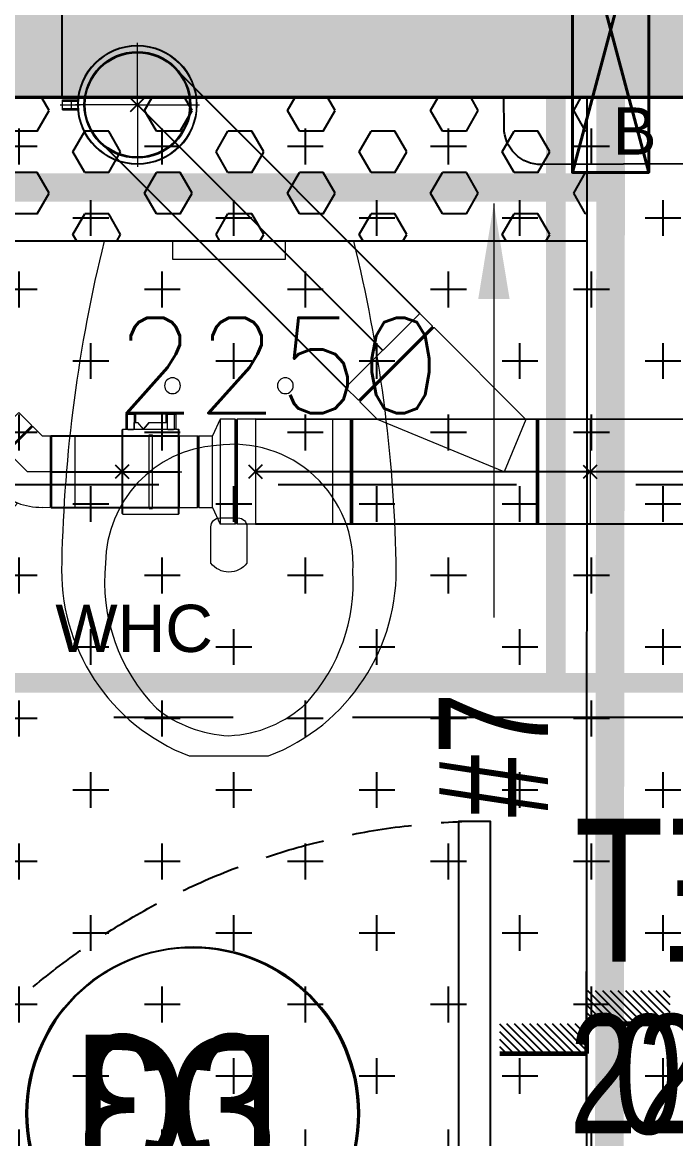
# Model space of a CAD drawing. Header units: millimetres. Extents: x 1135099 to 1230264, y -5736945 to -5695799.
# Drawn here: x 1210709 to 1211394, y -5723017 to -5721846 of the extents above; entities that cross this region are included whole.
import ezdxf
from ezdxf.enums import TextEntityAlignment as Align

# ---------------------------------------------------------------- set-up
doc = ezdxf.new("R2010")
doc.units = ezdxf.units.MM
doc.header["$LTSCALE"] = 1000
doc.header["$MEASUREMENT"] = 0
for name, pattern in [('2BHK-A - FRONT$1$( Hidden )', [0.375, 0.25, -0.125]), ('2BHK-A - FRONT$1$AUDIT_D_120904163729-0', [0]), ('AUDIT_D_120904163729-0', [0]), ('T8(T9 IS SIMILAR) - DIMENSION & TEXTING$0$( Hidden )', [0.375, 0.25, -0.125]), ('T8(T9 IS SIMILAR) - DIMENSION & TEXTING$0$1', [0]), ('T8(T9 IS SIMILAR) - DIMENSION & TEXTING$0$CENTERX2', [101.6, 63.5, -12.7, 12.7, -12.7]), ('T8(T9 IS SIMILAR) - DIMENSION & TEXTING$0$HIDDEN', [0.375, 0.25, -0.125]), ('T8(T9 IS SIMILAR) - DIMENSION & TEXTING$1$AUDIT_D_120904163729-0', [0]), ('T8_REFUGE COLUMNS$0$CENTER2', [1.125, 0.75, -0.125, 0.125, -0.125])]:
    doc.linetypes.add(name, pattern=pattern)
doc.layers.get('0').update_dxf_attribs({"linetype": 'AUDIT_D_120904163729-0'})
for name, color, linetype in [('2BHK-A - FRONT$0$$0$ELEV.', 5, 'Continuous'), ('2BHK-A - FRONT$0$$0$LEDGE WALL', 5, 'Continuous'), ('2BHK-A - FRONT$0$A-TOI SUNK 50MM', 8, 'Continuous'), ('2BHK-A - FRONT$0$a-window-no', 125, 'Continuous'), ('2BHK-A - FRONT$1$A-HATCH -160', 251, '2BHK-A - FRONT$1$AUDIT_D_120904163729-0'), ('2BHK-A - FRONT$1$a-tile drop', 3, 'Continuous'), ('2BHK-A - FRONT$1$APT PLANS-typ$0$TILEDROP', 3, 'Continuous'), ('T8(T9 IS SIMILAR) - DIMENSION & TEXTING$0$A-DIMENSIONS', 2, 'T8(T9 IS SIMILAR) - DIMENSION & TEXTING$0$HIDDEN'), ('T8(T9 IS SIMILAR) - DIMENSION & TEXTING$0$A-FIRE FIGHTING', 7, 'T8(T9 IS SIMILAR) - DIMENSION & TEXTING$1$AUDIT_D_120904163729-0'), ('T8(T9 IS SIMILAR) - DIMENSION & TEXTING$0$A-PLUMBING', 7, 'T8(T9 IS SIMILAR) - DIMENSION & TEXTING$1$AUDIT_D_120904163729-0'), ('T8(T9 IS SIMILAR) - DIMENSION & TEXTING$0$pl-110 dia soil pipe', 1, 'Continuous'), ('T8(T9 IS SIMILAR) - DIMENSION & TEXTING$0$pl-110 dia soil pipe1', 1, 'Continuous'), ('T8(T9 IS SIMILAR) - DIMENSION & TEXTING$0$pl-75 dia waste pipe', 3, 'Continuous'), ('T8(T9 IS SIMILAR) - DIMENSION & TEXTING$0$pl-75 dia waste pipe1', 3, 'Continuous'), ('T8(T9 IS SIMILAR) - DIMENSION & TEXTING$0$PL-FITTINGS', 5, 'Continuous'), ('T8(T9 IS SIMILAR) - DIMENSION & TEXTING$0$U-TI-75MM WASTE WATER PIPE', 3, 'Continuous'), ('T8(T9 IS SIMILAR) - DIMENSION & TEXTING$0$U-TI-TEXT', 7, 'Continuous'), ('T8(T9 IS SIMILAR) - DIMENSION & TEXTING$0$U-TI-WS', 5, 'Continuous'), ('T8(T9 IS SIMILAR) - DIMENSION & TEXTING$1$a-window-no', 125, 'Continuous'), ('T8_REFUGE COLUMNS$0$A-CENTERLINE', 193, 'T8_REFUGE COLUMNS$0$CENTER2'), ('T8_REFUGE COLUMNS$1$A-RCC COLS', 3, 'Continuous'), ('T8_TYPICAL COLUMNS$0$A-RCC COLS', 3, 'Continuous')]:
    doc.layers.add(name, color=color, linetype=linetype)
for name, color, linetype, lineweight in [('2BHK-A - FRONT$0$a-Text', 4, 'Continuous', 0), ('2BHK-A - FRONT$0$a-TEXT -R SIZE', 4, 'Continuous', 0), ('2BHK-A - FRONT$1$$0$a-TOI-fixtures', 251, 'Continuous', 0), ('T8(T9 IS SIMILAR) - DIMENSION & TEXTING$0$U-IPD-WS-FIRE', 1, 'Continuous', 40), ('T8(T9 IS SIMILAR) - DIMENSION & TEXTING$0$U-TI-FIXTURE', 161, 'Continuous', 25), ('T8(T9 IS SIMILAR) - DIMENSION & TEXTING$1$a-TEXT -R SIZE', 4, 'Continuous', 0), ('T8(T9 IS SIMILAR) - DIMENSION & TEXTING$1$R0-18-10-2014-T1-1st Podium Floor Plan$0$Text', 2, 'Continuous', 0), ('T8(T9 IS SIMILAR)$0$D&W', 8, 'Continuous', 25)]:
    doc.layers.add(name, color=color, linetype=linetype, lineweight=lineweight)
for name, color, linetype, lineweight, true_color in [('T8(T9 IS SIMILAR) - DIMENSION & TEXTING$0$GEB-BEZUG', 2, 'Continuous', 25, 0xffff00), ('T8(T9 IS SIMILAR) - DIMENSION & TEXTING$0$U-IPD-SP-SLEV-80', 7, 'T8(T9 IS SIMILAR) - DIMENSION & TEXTING$0$1', 40, 0x10d54b), ('T8_REFUGE COLUMNS$1$COL-HATCH', 7, 'Continuous', 25, 0xa3a3a3), ('T8_TYPICAL COLUMNS$0$$0$COL-HATCH', 7, 'Continuous', 25, 0xa3a3a3)]:
    doc.layers.add(name, color=color, linetype=linetype, lineweight=lineweight, true_color=true_color)
doc.styles.add('2BHK-A - FRONT$0$ARIAL ARROW', font='swisscl.ttf')
doc.styles.add('2BHK-A - FRONT$0$LODHA STANDERD', font='sanss___.ttf')
doc.styles.add('T8(T9 IS SIMILAR) - DIMENSION & TEXTING$0$arial', font='sanss___.ttf')
doc.styles.add('T8(T9 IS SIMILAR) - DIMENSION & TEXTING$0$Romans 1', font='romans.shx', dxfattribs={"height": 100})
doc.styles.add('T8(T9 IS SIMILAR) - DIMENSION & TEXTING$1$ARIAL ARROW', font='swisscl.ttf')
doc.styles.add('T8(T9 IS SIMILAR) - DIMENSION & TEXTING$1$LODHA STANDERD', font='sanss___.ttf')
doc.styles.add('T8(T9 IS SIMILAR) - DIMENSION & TEXTING$1$Tahoma', font='tahoma.ttf')
doc.dimstyles.new('T8(T9 IS SIMILAR) - DIMENSION & TEXTING$0$ALPINE S', dxfattribs={"dimscale": 0, "dimtxt": 100, "dimasz": 75, "dimexe": 0, "dimexo": 0, "dimgap": 75, "dimtad": 1, "dimdec": 0, "dimzin": 0, "dimdsep": 46, "dimtxsty": 'T8(T9 IS SIMILAR) - DIMENSION & TEXTING$0$Romans 1', "dimblk": 'T8(T9 IS SIMILAR) - DIMENSION & TEXTING$0$_ArchTick', "dimcen": 0.09, "dimclrd": 256, "dimclre": 256, "dimclrt": 7, "dimadec": 0, "dimazin": 0, "dimtfac": 1, "dimtdec": 0, "dimtofl": 0, "dimtmove": 1, "dimatfit": 0, "dimldrblk": 'T8(T9 IS SIMILAR) - DIMENSION & TEXTING$0$_Open90', "dimfxl": 1, "dimtolj": 1, "dimtzin": 0, "dimarcsym": 0})
doc.dimstyles.new('T8(T9 IS SIMILAR) - DIMENSION & TEXTING$1$SAMATA STD', dxfattribs={"dimtxt": 100, "dimasz": 50, "dimexe": 50, "dimexo": 50, "dimgap": 10, "dimtad": 0, "dimdec": 0, "dimrnd": 5, "dimzin": 0, "dimdsep": 46, "dimtxsty": 'T8(T9 IS SIMILAR) - DIMENSION & TEXTING$1$Tahoma', "dimblk": 'T8(T9 IS SIMILAR) - DIMENSION & TEXTING$1$_Origin2', "dimcen": -50, "dimdle": 50, "dimclrd": 7, "dimclre": 7, "dimclrt": 7, "dimadec": 0, "dimazin": 0, "dimtfac": 1, "dimtdec": 0, "dimtmove": 1, "dimatfit": 3, "dimfxl": 150, "dimtfill": 1, "dimtolj": 1, "dimtzin": 0, "dimlwd": -1, "dimlwe": -1, "dimarcsym": 0})

# ---------------------------------------------------------------- blocks, each defined once
blk = doc.blocks.new('T8(T9 IS SIMILAR) - DIMENSION & TEXTING$1$WINDOW TAG')
at = {"layer": 'T8(T9 IS SIMILAR) - DIMENSION & TEXTING$1$a-window-no'}
blk.add_circle((0, 0), 174.1, dxfattribs=at)
at = {"layer": 'T8(T9 IS SIMILAR) - DIMENSION & TEXTING$1$a-window-no', "style": 'T8(T9 IS SIMILAR) - DIMENSION & TEXTING$1$LODHA STANDERD'}
blk.add_attdef('WINDOW', text='', height=150, dxfattribs=at).set_placement((11.3, 2.8), align=Align.MIDDLE_CENTER)
blk = doc.blocks.new('T8(T9 IS SIMILAR) - DIMENSION & TEXTING$0$_ArchTick')
at = {"color": 0, "linetype": 'ByBlock', "const_width": 0.15}
blk.add_lwpolyline([(-0.5, -0.5), (0.5, 0.5)], dxfattribs=at)
blk = doc.blocks.new('*D503')
at = {"layer": 'T8(T9 IS SIMILAR) - DIMENSION & TEXTING$0$A-DIMENSIONS', "linetype": 'T8(T9 IS SIMILAR) - DIMENSION & TEXTING$0$HIDDEN', "lineweight": -2, "transparency": 16777216}
for p, q in [((1209852.5, -5721924.4), (1209852.5, -5722330.4)), ((1212102.3, -5721924.4), (1212102.3, -5722330.4))]:
    blk.add_line(p, q, dxfattribs=at)
at = {"layer": 'T8(T9 IS SIMILAR) - DIMENSION & TEXTING$0$A-DIMENSIONS', "lineweight": -2, "transparency": 16777216}
blk.add_line((1209852.5, -5722330.4), (1212102.3, -5722330.4), dxfattribs=at)
at = {"layer": 'T8(T9 IS SIMILAR) - DIMENSION & TEXTING$0$A-DIMENSIONS', "linetype": 'ByBlock', "lineweight": -2, "transparency": 16777216, "xscale": 75, "yscale": 75, "zscale": 75, "rotation": 180}
blk.add_blockref('T8(T9 IS SIMILAR) - DIMENSION & TEXTING$0$_ArchTick', (1209852.5, -5722330.4), dxfattribs=at)
at = {"layer": 'T8(T9 IS SIMILAR) - DIMENSION & TEXTING$0$A-DIMENSIONS', "linetype": 'ByBlock', "lineweight": -2, "transparency": 16777216, "xscale": 75, "yscale": 75, "zscale": 75}
blk.add_blockref('T8(T9 IS SIMILAR) - DIMENSION & TEXTING$0$_ArchTick', (1212102.3, -5722330.4), dxfattribs=at)
at = {"layer": 'T8(T9 IS SIMILAR) - DIMENSION & TEXTING$0$A-DIMENSIONS', "color": 7, "linetype": 'ByBlock', "transparency": 16777216, "insert": (1210977.4, -5722205.4), "char_height": 100, "attachment_point": 5, "style": 'T8(T9 IS SIMILAR) - DIMENSION & TEXTING$0$Romans 1'}
blk.add_mtext('\\A1;2250', dxfattribs=at)
blk = doc.blocks.new('T8(T9 IS SIMILAR) - DIMENSION & TEXTING$0$_Open90')
at = {"color": 0, "linetype": 'ByBlock', "lineweight": -2}
for p, q in [((-0.5, 0.5), (0, 0)), ((0, 0), (-1, 0)), ((0, 0), (-0.5, -0.5))]:
    blk.add_line(p, q, dxfattribs=at)
blk = doc.blocks.new('T8(T9 IS SIMILAR) - DIMENSION & TEXTING$0$A$C7A147FD6')
at = {"layer": 'T8(T9 IS SIMILAR) - DIMENSION & TEXTING$0$U-IPD-SP-SLEV-80', "elevation": -0.6}
blk.add_lwpolyline([(3833.9, -6328.9), (3833.9, -6628.9), (3913.9, -6628.9), (3913.9, -6328.9), (3833.9, -6328.9), (3913.9, -6628.9), (3833.9, -6628.9), (3913.9, -6328.9)], dxfattribs=at)
at = {"layer": 'T8(T9 IS SIMILAR) - DIMENSION & TEXTING$0$U-IPD-WS-FIRE', "color": 223, "linetype": 'T8(T9 IS SIMILAR) - DIMENSION & TEXTING$0$( Hidden )', "ltscale": 2, "true_color": 0xbd59b9, "const_width": 30, "elevation": -0.6}
for points in [[(-2270, -3502.5), (-90.5, -3502.5), (-90.4, -5317.1), (347.4, -5317), (347.5, -6277.1), (3874.3, -6276.8), (3870.6, -9339), (5673.5, -9338.8), (5673.6, -11094.1), (5502.9, -11095.8)], [(3873.7, -6644.8), (2455.9, -6644.8), (2455.9, -7348.4), (2086, -7348.4), (2086, -8112.8), (1837.2, -8112.1)]]:
    blk.add_lwpolyline(points, dxfattribs=at)
blk = doc.blocks.new('T8(T9 IS SIMILAR) - DIMENSION & TEXTING$0$Einfügepunkt')
at = {"layer": 'T8(T9 IS SIMILAR) - DIMENSION & TEXTING$0$GEB-BEZUG'}
for p, q in [((-7.1, -7.1), (7.1, 7.1)), ((-7.1, 7.1), (7.1, -7.1))]:
    blk.add_line(p, q, dxfattribs=at)
blk = doc.blocks.new('T8(T9 IS SIMILAR) - DIMENSION & TEXTING$0$388.001.00.1_G')
at = {"layer": 'T8(T9 IS SIMILAR) - DIMENSION & TEXTING$0$U-TI-75MM WASTE WATER PIPE', "ltscale": 5}
for p, q in [((-25.1, 60.1), (-25.1, 100)), ((-25.1, 100), (25.1, 100)), ((25.1, 60.1), (25.1, 100)), ((0, 0), (0, 67.6)), ((-60.1, 25.1), (-100, 25.1)), ((-100, -25.1), (-100, 25.1)), ((60.1, 25.1), (100, 25.1)), ((100, -25.1), (100, 25.1)), ((0, 0), (-67.6, 0)), ((0, 0), (0, 2.5)), ((0, 0), (0, -67.6)), ((0, 0), (67.6, 0)), ((0, 0), (-2.5, 0)), ((0, 0), (0, -2.5)), ((0, 0), (2.5, 0)), ((-60.1, -25.1), (-100, -25.1)), ((60.1, -25.1), (100, -25.1)), ((-37.7, -53.1), (-37.7, -95)), ((37.7, -53.1), (37.7, -95))]:
    blk.add_line(p, q, dxfattribs=at)
for radius in [65.1, 54.2]:
    blk.add_circle((0, 0), radius, dxfattribs=at)
blk.add_ellipse((0, -95), major_axis=(37.7, 0), ratio=0.026177, start_param=3.141593, end_param=6.283185, dxfattribs=at)
blk.add_blockref('T8(T9 IS SIMILAR) - DIMENSION & TEXTING$0$Einfügepunkt', (0, 0), dxfattribs=at)
blk = doc.blocks.new('T8(T9 IS SIMILAR) - DIMENSION & TEXTING$0$367.771.16.1_L')
at = {"lineweight": 13, "ltscale": 25}
for p, q in [((-5.2, 78.5), (-5.2, 62.3)), ((-5.2, 78.5), (5.2, 78.5)), ((-3.7, 78.5), (-3.7, 62.4)), ((0, 81), (0, 78.5)), ((0, 78.5), (0, 62.3)), ((3.7, 78.5), (3.7, 62.4)), ((5.2, 78.5), (5.2, 62.3)), ((3.8, 69.5), (-3.7, 69.5)), ((-3.7, 69.5), (-3.7, 62.4)), ((0, 0), (0, 65)), ((0, 62.3), (0, 59.8)), ((3.8, 62.4), (3.8, 69.5)), ((0, 0), (-65, 0)), ((0, 0), (0, -65)), ((0, 0), (65, 0))]:
    blk.add_line(p, q, dxfattribs=at)
for radius in [62.5, 61.8, 56, 55]:
    blk.add_circle((0, 0), radius, dxfattribs=at)
blk.add_blockref('T8(T9 IS SIMILAR) - DIMENSION & TEXTING$0$Einfügepunkt', (0, 0), dxfattribs=at)
blk = doc.blocks.new('T8(T9 IS SIMILAR) - DIMENSION & TEXTING$0$367.135.16.1_A')
at = {"lineweight": 13, "ltscale": 25}
for p, q in [((-55, 251.1), (-55, 270)), ((-55, 270), (55, 270)), ((55, 251.1), (55, 270)), ((-166.2, 178.4), (-88.4, 256.2)), ((-88.4, 256.2), (-75, 242.8)), ((-53.9, 250), (-55, 251.1)), ((55, 251.1), (-55, 251.1)), ((-53.9, 250), (-55, 248.9)), ((-55, 222.8), (-55, 248.9)), ((-55, 248.9), (55, 248.9)), ((53.9, 250), (-53.9, 250)), ((53.9, 250), (55, 251.1)), ((53.9, 250), (55, 248.9)), ((55, 56.1), (55, 248.9)), ((-75, 242.8), (-152.8, 165)), ((-151.3, 163.5), (-73.5, 241.3)), ((-75, 241.3), (-151.3, 165)), ((-75, 241.3), (-75, 242.8)), ((-75, 241.3), (-73.5, 241.3)), ((-73.5, 241.3), (-55, 222.8)), ((0, 90), (-55, 222.8)), ((-166.2, 178.4), (-152.8, 165)), ((-151.3, 165), (-152.8, 165)), ((-151.3, 165), (-151.3, 163.5)), ((-151.3, 163.5), (-55, 67.2)), ((-55, 67.2), (0, 90)), ((-55, 56.1), (-55, 67.2)), ((-53.9, 55), (-55, 56.1)), ((55, 56.1), (-55, 56.1)), ((-53.9, 55), (-55, 53.9)), ((-55, 0), (-55, 53.9)), ((-55, 53.9), (55, 53.9)), ((-53.9, 55), (53.9, 55)), ((53.9, 55), (55, 56.1)), ((53.9, 55), (55, 53.9)), ((55, 0), (55, 53.9)), ((-55, 0), (55, 0))]:
    blk.add_line(p, q, dxfattribs=at)
blk.add_blockref('T8(T9 IS SIMILAR) - DIMENSION & TEXTING$0$Einfügepunkt', (0, 0), dxfattribs=at)
blk = doc.blocks.new('T8(T9 IS SIMILAR) - DIMENSION & TEXTING$0$367.576.16.1_L')
at = {"lineweight": 13, "ltscale": 25}
for p, q in [((-37.5, 80), (-37.5, 60.75)), ((-37.5, 80), (37.5, 80)), ((37.5, 80), (37.5, 60.75)), ((-36.75, 60), (-37.5, 60.75)), ((37.5, 60.75), (-37.5, 60.75)), ((-36.75, 60), (-37.5, 59.25)), ((-37.5, 59.25), (-37.5, 45)), ((-37.5, 59.25), (37.5, 59.25)), ((36.75, 60), (-36.75, 60)), ((36.75, 60), (37.5, 60.75)), ((36.75, 60), (37.5, 59.25)), ((37.5, 59.25), (37.5, 45)), ((-55, 37), (-37.5, 45)), ((-55, 21.1), (-55, 37)), ((-55, 37), (55, 37)), ((37.5, 45), (-37.5, 45)), ((37.5, 45), (55, 37)), ((55, 21.1), (55, 37)), ((-53.9, 20), (-55, 21.1)), ((55, 21.1), (-55, 21.1)), ((-53.9, 20), (-55, 18.9)), ((-55, 0), (-55, 18.9)), ((-55, 18.9), (55, 18.9)), ((53.9, 20), (-53.9, 20)), ((53.9, 20), (55, 21.1)), ((53.9, 20), (55, 18.9)), ((55, 0), (55, 18.9)), ((-55, 0), (55, 0))]:
    blk.add_line(p, q, dxfattribs=at)
blk.add_blockref('T8(T9 IS SIMILAR) - DIMENSION & TEXTING$0$Einfügepunkt', (0, 0), dxfattribs=at)
blk = doc.blocks.new('T8(T9 IS SIMILAR) - DIMENSION & TEXTING$0$365.045.16.1_A')
at = {"lineweight": 13, "ltscale": 25}
for p, q in [((-61.9, 8.8), (-8.8, 61.9)), ((8.3, 44.7), (-8.8, 61.9)), ((8.3, 44.7), (-44.7, -8.3)), ((-43.7, -9.4), (9.4, 43.7)), ((8.3, 43.7), (-43.7, -8.3)), ((8.3, 43.7), (8.3, 44.7)), ((8.3, 43.7), (9.4, 43.7)), ((15.5, 37.5), (9.4, 43.7)), ((-17.1, 17.1), (-18.9, 18.9)), ((0, 0), (-17.1, 17.1)), ((34.7, 16.5), (30.6, 16)), ((36.3, 12.9), (32.9, 10.3)), ((34.7, 16.5), (36.3, 12.9)), ((-44.7, -8.3), (-61.9, 8.8)), ((-9.2, 9.2), (-11, 11)), ((0, -15.5), (0, 0)), ((-43.7, -8.3), (-44.7, -8.3)), ((-43.7, -8.3), (-43.7, -9.4)), ((-37.5, -15.5), (-43.7, -9.4)), ((-37.5, -29.3), (-37.5, -15.5)), ((0, -29.3), (0, -15.5)), ((37.5, -29.3), (37.5, -15.5)), ((-36.7, -30), (-37.5, -29.3)), ((37.5, -29.3), (-37.5, -29.3)), ((-36.7, -30), (-37.5, -30.7)), ((-37.5, -50), (-37.5, -30.7)), ((-37.5, -30.7), (37.5, -30.7)), ((-36.7, -30), (36.8, -30)), ((0, -31.8), (0, -29.3)), ((36.8, -30), (37.5, -29.3)), ((36.8, -30), (37.5, -30.7)), ((37.5, -50), (37.5, -30.7)), ((-37.5, -50), (37.5, -50)), ((0, -50), (-2.5, -50)), ((0, -50), (0, -47.5)), ((0, -50), (0, -52.5)), ((0, -50), (2.5, -50))]:
    blk.add_line(p, q, dxfattribs=at)
for start, end in [(24.8604, 45), (0, 20.1396)]:
    blk.add_arc((-37.5, -15.5), 75, start, end, dxfattribs=at)
blk.add_open_spline([(32.9, 10.3), (32.9, 10.3), (32.9, 10.3), (32.8, 10.5), (32.8, 10.6), (32.6, 11), (32.4, 11.3), (32.2, 11.9), (32.1, 12.1), (31.9, 12.6), (31.8, 12.8), (31.6, 13.2), (31.6, 13.4), (31.4, 13.8), (31.3, 14), (31.1, 14.6), (31, 14.9), (30.8, 15.4), (30.7, 15.6), (30.6, 15.9), (30.6, 16), (30.6, 16)], degree=3, knots=[-0.9758327, -0.9758327, -0.9758327, -0.9758327, -0.8930469, -0.8930469, -0.7796093, -0.7796093, -0.6561479, -0.6561479, -0.5667077, -0.5667077, -0.5007206, -0.5007206, -0.4380575, -0.4380575, -0.3616519, -0.3616519, -0.247098, -0.247098, -0.1245121, -0.1245121, 0, 0, 0, 0], dxfattribs=at)
blk.add_blockref('T8(T9 IS SIMILAR) - DIMENSION & TEXTING$0$Einfügepunkt', (0, -50), dxfattribs=at)
blk = doc.blocks.new('T8(T9 IS SIMILAR) - DIMENSION & TEXTING$0$365.771.16.1_A')
at = {"lineweight": 13, "ltscale": 25}
for p, q in [((-43.8, 60), (-44.5, 59.3)), ((-44.5, 56.2), (-44.5, 59.3)), ((44.5, 59.3), (-44.5, 59.3)), ((43.8, 60), (-43.8, 60)), ((-37.5, 31.7), (-37.5, 60)), ((0, 60), (0, 62.5)), ((0, 60), (0, 57.5)), ((37.5, 31.7), (37.5, 60)), ((43.8, 60), (44.5, 59.3)), ((44.5, 0.7), (44.5, 59.3)), ((-60.5, 56.2), (-44.5, 56.2)), ((-60.5, 45.8), (-60.5, 56.2)), ((-60.5, 54.7), (-44.5, 54.7)), ((-60.5, 47.3), (-44.5, 47.3)), ((-51.5, 47.4), (-44.3, 47.4)), ((-51.5, 28.4), (-51.5, 47.4)), ((-44.5, 47.3), (-44.5, 54.7)), ((-44.3, 47.4), (-44.3, 22.4)), ((0, 30.8), (0, 57.5)), ((-60.5, 45.8), (-51.5, 45.8)), ((-51.5, 28.3), (-51.5, 28.4)), ((-44.5, 22.4), (-51.5, 28.3)), ((-38.5, 28.3), (-38.5, 31.7)), ((38.5, 31.7), (-38.5, 31.7)), ((38.5, 28.3), (-38.5, 28.3)), ((-37.5, 0), (-37.5, 28.3)), ((0, 28.3), (0, 30.8)), ((0, 28.3), (0, 25.8)), ((0, 2.5), (0, 25.8)), ((37.5, 0), (37.5, 28.3)), ((38.5, 28.3), (38.5, 31.7)), ((-60.5, 14.2), (-51.5, 14.2)), ((-60.5, 3.8), (-60.5, 14.2)), ((-60.5, 12.7), (-44.5, 12.7)), ((-44.5, 22.4), (-51.5, 16.6)), ((-51.5, 16.5), (-51.5, 16.6)), ((-51.5, 12.6), (-51.5, 16.5)), ((-44.3, 12.6), (-51.5, 12.6)), ((-44.5, 22.4), (-44.3, 22.4)), ((-44.5, 5.3), (-44.5, 12.7)), ((-44.3, 22.4), (-44.3, 12.6)), ((-60.5, 5.3), (-44.5, 5.3)), ((-60.5, 3.8), (-44.5, 3.8)), ((-44.5, 0.7), (-44.5, 3.8)), ((-43.8, 0), (-44.5, 0.7)), ((44.5, 0.7), (-44.5, 0.7)), ((43.8, 0), (-43.8, 0)), ((0, 0), (0, 2.5)), ((0, 0), (0, -2.5)), ((43.8, 0), (44.5, 0.7))]:
    blk.add_line(p, q, dxfattribs=at)
at = {"lineweight": 13, "ltscale": 25, "flags": 128}
for points in [[(-44.5, 56.2), (-44.5, 56.2), (-44.5, 56.1), (-44.5, 56), (-44.5, 55.8), (-44.4, 55.6), (-44.4, 55.3), (-44.4, 55), (-44.3, 54.7), (-44.3, 54.3), (-44.3, 53.9), (-44.3, 53.5), (-44.2, 53), (-44.2, 52.6), (-44.2, 52.1), (-44.2, 51.6), (-44.2, 51.1), (-44.2, 50.6), (-44.2, 50.1), (-44.2, 49.6), (-44.2, 49.1), (-44.3, 48.6), (-44.3, 48.2), (-44.3, 47.8), (-44.3, 47.4)], [(-44.5, 47.3), (-44.5, 47.3), (-44.5, 47.4), (-44.5, 47.6), (-44.5, 47.8), (-44.4, 48.1), (-44.4, 48.4), (-44.4, 48.7), (-44.4, 49.1), (-44.4, 49.6), (-44.4, 50.1), (-44.3, 50.5), (-44.3, 51), (-44.3, 51.5), (-44.4, 51.9), (-44.4, 52.4), (-44.4, 52.9), (-44.4, 53.3), (-44.4, 53.6), (-44.4, 53.9), (-44.5, 54.2), (-44.5, 54.4), (-44.5, 54.6), (-44.5, 54.7), (-44.5, 54.7)], [(-51.5, 28.4), (-51.2, 28.2), (-50.9, 27.9), (-50.5, 27.6), (-50.2, 27.4), (-49.9, 27.1), (-49.6, 26.9), (-49.3, 26.6), (-49, 26.3), (-48.7, 26.1), (-48.4, 25.8), (-48.1, 25.6), (-47.8, 25.3), (-47.5, 25.1), (-47.2, 24.8), (-46.9, 24.6), (-46.6, 24.3), (-46.3, 24.1), (-46, 23.9), (-45.7, 23.6), (-45.5, 23.4), (-45.2, 23.1), (-44.9, 22.9), (-44.6, 22.7), (-44.3, 22.4)], [(-44.3, 22.4), (-44.6, 22.2), (-44.9, 22), (-45.2, 21.7), (-45.5, 21.5), (-45.7, 21.3), (-46, 21), (-46.3, 20.8), (-46.6, 20.5), (-46.9, 20.3), (-47.2, 20.1), (-47.5, 19.8), (-47.8, 19.6), (-48.1, 19.3), (-48.4, 19.1), (-48.7, 18.8), (-49, 18.6), (-49.3, 18.3), (-49.6, 18), (-49.9, 17.8), (-50.2, 17.5), (-50.5, 17.3), (-50.9, 17), (-51.2, 16.7), (-51.5, 16.5)], [(-44.5, 5.3), (-44.5, 5.3), (-44.5, 5.4), (-44.5, 5.6), (-44.5, 5.8), (-44.4, 6.1), (-44.4, 6.4), (-44.4, 6.7), (-44.4, 7.1), (-44.4, 7.6), (-44.4, 8.1), (-44.3, 8.5), (-44.3, 9), (-44.3, 9.5), (-44.4, 9.9), (-44.4, 10.4), (-44.4, 10.9), (-44.4, 11.3), (-44.4, 11.6), (-44.4, 11.9), (-44.5, 12.2), (-44.5, 12.4), (-44.5, 12.6), (-44.5, 12.7), (-44.5, 12.7)], [(-44.3, 12.6), (-44.3, 12.2), (-44.3, 11.8), (-44.3, 11.4), (-44.2, 10.9), (-44.2, 10.4), (-44.2, 9.9), (-44.2, 9.4), (-44.2, 8.9), (-44.2, 8.4), (-44.2, 7.9), (-44.2, 7.4), (-44.2, 7), (-44.3, 6.5), (-44.3, 6.1), (-44.3, 5.7), (-44.3, 5.3), (-44.4, 5), (-44.4, 4.7), (-44.4, 4.4), (-44.5, 4.2), (-44.5, 4), (-44.5, 3.9), (-44.5, 3.8), (-44.5, 3.8)]]:
    blk.add_lwpolyline(points, dxfattribs=at)
at = {"lineweight": 13, "ltscale": 25}
blk.add_blockref('T8(T9 IS SIMILAR) - DIMENSION & TEXTING$0$Einfügepunkt', (0, 0), dxfattribs=at)
blk = doc.blocks.new('T8(T9 IS SIMILAR) - DIMENSION & TEXTING$0$A$C77D62699')
at = {"layer": 'T8(T9 IS SIMILAR) - DIMENSION & TEXTING$0$pl-110 dia soil pipe1'}
for p, q in [((3674, -8276.8, 0.9), (3416.6, -8019.2, 0.9)), ((3596.2, -8354.5, 0.9), (3338.8, -8097, 0.9)), ((4870.2, -8388.3, 0), (3501.4, -8387.9, 0)), ((4870.2, -8498.3, 0), (3501.4, -8497.9, 0))]:
    blk.add_line(p, q, dxfattribs=at)
at = {"layer": 'T8(T9 IS SIMILAR) - DIMENSION & TEXTING$0$pl-110 dia soil pipe1', "color": 12, "linetype": 'T8(T9 IS SIMILAR) - DIMENSION & TEXTING$0$CENTERX2'}
for p, q in [((3635.1, -8315.7, 0.9), (3377.7, -8058.1, 0.9)), ((4870.2, -8443.3, 0), (3501.4, -8442.9, 0))]:
    blk.add_line(p, q, dxfattribs=at)
at = {"layer": 'T8(T9 IS SIMILAR) - DIMENSION & TEXTING$0$pl-110 dia soil pipe1', "ltscale": 0.1}
blk.add_circle((3377.7, -8058.1, 0.9), 55, dxfattribs=at)
at = {"layer": 'T8(T9 IS SIMILAR) - DIMENSION & TEXTING$0$pl-75 dia waste pipe1'}
for p, q in [((3287.2, -8405.4, -10.5), (3421.4, -8405.4, -10.5)), ((3287.2, -8480.4, -10.5), (3421.4, -8480.4, -10.5))]:
    blk.add_line(p, q, dxfattribs=at)
at = {"layer": 'T8(T9 IS SIMILAR) - DIMENSION & TEXTING$0$pl-75 dia waste pipe1', "color": 12, "linetype": 'T8(T9 IS SIMILAR) - DIMENSION & TEXTING$0$CENTERX2'}
blk.add_line((3287.2, -8442.9, -10.5), (3421.4, -8442.9, -10.5), dxfattribs=at)
at = {"layer": 'T8(T9 IS SIMILAR) - DIMENSION & TEXTING$0$U-TI-FIXTURE', "color": 7, "elevation": 0.7}
blk.add_lwpolyline([(3973.4, -8119.9), (3801.3, -8120.8, -0.414214), (3762.2, -8082.1), (3762, -8050.9), (4011.9, -8050.9), (4012, -8080.8, -0.414214)], format="xyb", close=True, dxfattribs=at)
at = {"layer": 'T8(T9 IS SIMILAR) - DIMENSION & TEXTING$0$U-TI-WS', "lineweight": 40, "ltscale": 0.01, "const_width": 20.5}
blk.add_lwpolyline([(3816.5, -8051.5), (3816.5, -8664.4)], dxfattribs=at)
at = {"layer": 'T8(T9 IS SIMILAR) - DIMENSION & TEXTING$0$U-TI-WS', "lineweight": 40, "ltscale": 0.01, "const_width": 20.5, "elevation": 0}
blk.add_lwpolyline([(2405.4, -8664.4), (5092.9, -8664.4)], dxfattribs=at)
at = {"layer": 'T8(T9 IS SIMILAR) - DIMENSION & TEXTING$0$pl-110 dia soil pipe', "ltscale": 0.1}
for name, p, xscale, yscale, zscale, rotation in [('T8(T9 IS SIMILAR) - DIMENSION & TEXTING$0$367.771.16.1_L', (3377.7, -8058.1, 0.9), 1.000020158935082, 1.000020158935082, 1.000020158935082, 90), ('T8(T9 IS SIMILAR) - DIMENSION & TEXTING$0$367.135.16.1_A', (3852.3, -8443, 0), -1.00002015893508, 1.00002015893508, 1.00002015893508, 89.99952521063042)]:
    blk.add_blockref(name, p, dxfattribs=dict(at, xscale=xscale, yscale=yscale, zscale=zscale, rotation=rotation))
at = {"layer": 'T8(T9 IS SIMILAR) - DIMENSION & TEXTING$0$pl-75 dia waste pipe', "ltscale": 0.1, "xscale": 1.000020158935082, "yscale": 1.000020158935082, "zscale": 1.000020158935082, "rotation": 225.0000000000001}
blk.add_blockref('T8(T9 IS SIMILAR) - DIMENSION & TEXTING$0$365.045.16.1_A', (3262.2, -8442.8, 0), dxfattribs=at)
at = {"layer": 'T8(T9 IS SIMILAR) - DIMENSION & TEXTING$0$pl-75 dia waste pipe', "yscale": 1.000020158935082, "zscale": 1.000020158935082}
for name, p, xscale, rotation in [('T8(T9 IS SIMILAR) - DIMENSION & TEXTING$0$365.771.16.1_A', (3361.7, -8442.9, 0), 1.000020158935082, 270), ('T8(T9 IS SIMILAR) - DIMENSION & TEXTING$0$367.576.16.1_L', (3501.4, -8442.9, -10.5), -1.000020158935082, 90)]:
    blk.add_blockref(name, p, dxfattribs=dict(at, xscale=xscale, rotation=rotation))
at = {"layer": 'T8(T9 IS SIMILAR) - DIMENSION & TEXTING$0$PL-FITTINGS', "xscale": 1.000020158935082, "yscale": 1.000020158935082, "zscale": 1.000020158935082, "rotation": 45.00000000000014}
blk.add_blockref('T8(T9 IS SIMILAR) - DIMENSION & TEXTING$0$388.001.00.1_G', (3153.2, -8333.9, 0.6), dxfattribs=at)
at = {"layer": 'T8(T9 IS SIMILAR) - DIMENSION & TEXTING$0$U-TI-TEXT', "style": 'T8(T9 IS SIMILAR) - DIMENSION & TEXTING$0$arial'}
for s, height, p in [('B', 49.5, (3876, -8110.3, 0.8)), ('WHC', 49.53, (3291.7, -8632, 0.8))]:
    blk.add_text(s, height=height, rotation=359.9999, dxfattribs=at).set_placement(p)
blk = doc.blocks.new('T8(T9 IS SIMILAR) - DIMENSION & TEXTING$1$_Origin2')
at = {"color": 0, "linetype": 'ByBlock', "lineweight": -2}
blk.add_line((-0.5, 0), (-1, 0), dxfattribs=at)
for radius in [0.5, 0.25]:
    blk.add_circle((0, 0), radius, dxfattribs=at)
blk = doc.blocks.new('T8_REFUGE COLUMNS')
at = {"layer": 'T8_REFUGE COLUMNS$1$COL-HATCH', "linetype": 'ByBlock'}
h = blk.add_hatch(color=256, dxfattribs=at)
h.dxf.hatch_style = 1
h.paths.add_polyline_path([(1212262.1, -5721674.9), (1210752.1, -5721674.9), (1210752.1, -5721924.9), (1212262.1, -5721924.9)])
at = {"layer": 'T8_REFUGE COLUMNS$0$A-CENTERLINE'}
blk.add_line((1217431.8, -5722574.9), (1182156.9, -5722574.9), dxfattribs=at)
at = {"layer": 'T8_REFUGE COLUMNS$1$A-RCC COLS', "linetype": 'ByBlock'}
blk.add_lwpolyline([(1212262.1, -5721674.9), (1210752.1, -5721674.9), (1210752.1, -5721924.9), (1212262.1, -5721924.9)], close=True, dxfattribs=at)
blk = doc.blocks.new('T8_TYPICAL COLUMNS')
at = {"layer": 'T8_TYPICAL COLUMNS$0$$0$COL-HATCH', "linetype": 'ByBlock'}
h = blk.add_hatch(color=256, dxfattribs=at)
h.dxf.hatch_style = 1
h.paths.add_polyline_path([(1200282.2, -5721924), (1202692.3, -5721924), (1202692.3, -5721674), (1200282.2, -5721674)])
h.paths.add_polyline_path([(1209852.3, -5721674), (1212262.3, -5721674), (1212262.3, -5721924), (1209852.3, -5721924)])
at = {"layer": 'T8_TYPICAL COLUMNS$0$A-RCC COLS', "linetype": 'ByBlock'}
blk.add_lwpolyline([(1209852.3, -5721674), (1212262.3, -5721674), (1212262.3, -5721924), (1209852.3, -5721924)], close=True, dxfattribs=at)
blk.add_blockref('T8_REFUGE COLUMNS', (0, 0), dxfattribs=at)
blk = doc.blocks.new('2BHK-A - FRONT$0$$0$EWC 1-flat-3')
at = {"layer": '2BHK-A - FRONT$1$$0$a-TOI-fixtures', "ltscale": 1.5}
blk.add_line((130.9, 0), (-130.9, 0), dxfattribs=at)
for points in [[(-130.9, 0, -0.055103), (-175.3, 336.2, -0.321827), (-41.6, 540), (41.6, 540, -0.321827), (175.3, 336.2, -0.055103), (130.9, 0, -27.681239)], [(-13.2, 214.3, -0.391448), (-129.3, 337.7, -0.224585), (-76.1, 489.9, -0.160675), (0, 518.7, -0.183016), (81.6, 484.1, -0.201424), (130, 346.4, -0.474507), (-13.2, 214.3, -2.927417)], [(-9.5, 290.2), (9.5, 290.2, 0.414214), (18.9, 299.7), (18.9, 337.6, 0.5), (-18.9, 337.6), (-18.9, 299.7, 0.414214), (-9.5, 290.2, 0.530498)]]:
    blk.add_lwpolyline(points, format="xyb", dxfattribs=at)
at = {"layer": '2BHK-A - FRONT$1$$0$a-TOI-fixtures'}
blk.add_lwpolyline([(-59.2, 0), (-59.2, 18.9), (59.2, 18.9), (59.2, 0)], close=True, dxfattribs=at)
at = {"layer": '2BHK-A - FRONT$1$$0$a-TOI-fixtures', "ltscale": 1.5}
for centre in [(-59.2, 151.6), (59.2, 151.6)]:
    blk.add_circle(centre, 8.31, dxfattribs=at)
blk = doc.blocks.new('2BHK-A - FRONT$0$WINDOW TAG')
at = {"layer": '2BHK-A - FRONT$0$a-window-no'}
blk.add_circle((0, 0), 174.1, dxfattribs=at)
at = {"layer": '2BHK-A - FRONT$0$a-window-no', "style": '2BHK-A - FRONT$0$LODHA STANDERD'}
blk.add_attdef('WINDOW', text='', height=150, dxfattribs=at).set_placement((11.3, 2.8), align=Align.MIDDLE_CENTER)
blk = doc.blocks.new('2BHK-A - FRONT$1$TILE DROP -x')
at = {"layer": '2BHK-A - FRONT$1$APT PLANS-typ$0$TILEDROP'}
h = blk.add_hatch(dxfattribs=at)
h.set_pattern_fill('ACET-2D-ANSI31', color=8, scale=90, angle=90, style=0)
h.set_pattern_definition([(135, (-851695.914, 5365039.183), (-7.954951288, -7.954951288), [])])
h.paths.add_polyline_path([(-58323.9, -19205.9), (-58323.9, -19023.7), (-58261.5, -19023.7), (-58261.5, -19205.9)])
edge = h.paths.add_edge_path()
edge.add_line((-58323.9, -19381.2), (-58393.7, -19381.2))
edge.add_line((-58323.9, -19205.9), (-58323.9, -19381.2))
edge.add_line((-58393.1, -19205.9), (-58323.9, -19205.9))
edge.add_line((-58393.1, -19381.2), (-58393.1, -19205.9))
at = {"layer": '2BHK-A - FRONT$1$APT PLANS-typ$0$TILEDROP', "color": 1}
blk.add_line((-58153.9, -19205.9), (-58434, -19205.9), dxfattribs=at)
at = {"layer": '2BHK-A - FRONT$1$APT PLANS-typ$0$TILEDROP', "color": 20, "const_width": 10}
for points in [[(-58261.5, -19205.9), (-58261.5, -19023.7)], [(-58323.9, -19381.2), (-58323.9, -19205.9)], [(-58323.9, -19205.9), (-58261.5, -19205.9)]]:
    blk.add_lwpolyline(points, dxfattribs=at)
blk = doc.blocks.new('2BHK-A - FRONT')
at = {"layer": '2BHK-A - FRONT$0$A-TOI SUNK 50MM'}
h = blk.add_hatch(dxfattribs=at)
h.set_pattern_fill('CROSS', color=256, scale=300, style=0)
h.set_pattern_definition([(0, (0, -0.9), (75, 75), [37.5, -112.5]), (90, (18.75, -19.65), (-75, 75), [37.5, -112.5])])
h.paths.add_polyline_path([(1142149.5, -5723374.6), (1144599.5, -5723374.6), (1144599.5, -5721924.9), (1142149.5, -5721924.9)])
h.paths.add_polyline_path([(1148199.2, -5723374.6), (1145949.5, -5723374.6), (1145949.5, -5721924.9), (1148199.2, -5721924.9)])
at = {"layer": '2BHK-A - FRONT$1$A-HATCH -160', "linetype": 'ByBlock'}
h = blk.add_hatch(dxfattribs=at)
h.set_pattern_fill('ANSI32', color=256, scale=150)
h.set_pattern_definition([(45, (0, -0.55), (-39.77475644, 39.77475644), []), (45, (26.517, -0.55), (-39.77475644, 39.77475644), [])])
h.paths.add_polyline_path([(1145269.9, -5728524.2), (1145269.9, -5728684.2), (1144639.8, -5728684.2), (1144639.8, -5726829.5), (1144799.8, -5726829.5), (1144799.8, -5728524.2)])
h.paths.add_polyline_path([(1148934.5, -5727449.8), (1148934.5, -5727609.8), (1147999.5, -5727609.8), (1147999.5, -5727009.5), (1148159.5, -5727009.5), (1148159.5, -5727449.8)])
h.paths.add_polyline_path([(1147999.5, -5728684.2), (1147999.5, -5728524.2), (1147369.9, -5728524.2), (1147369.9, -5728684.2)])
edge = h.paths.add_edge_path()
edge.add_line((1151334.5, -5727449.8), (1151779.5, -5727449.8))
edge.add_line((1151779.5, -5727449.8), (1151779.5, -5727609.8))
edge.add_line((1151704.5, -5727609.8), (1151334.5, -5727609.8))
edge.add_line((1151334.5, -5727609.8), (1151334.5, -5727449.8))
h.paths.add_polyline_path([(1146264.5, -5719573.8), (1146424.5, -5719573.8), (1146424.5, -5719224.6), (1146264.5, -5719224.6)])
h.paths.add_polyline_path([(1145549.4, -5721834.4), (1145788.9, -5721834.4), (1145790, -5721674.6), (1145549.4, -5721674.6)])
h.paths.add_polyline_path([(1145949.5, -5721924.2), (1145949.5, -5722524.6), (1145789.5, -5722524.6), (1145789.5, -5721924.2)])
h.paths.add_polyline_path([(1144599.5, -5721924.6), (1144759.5, -5721924.6), (1144762, -5722524.6), (1144602, -5722524.6)])
h.paths.add_polyline_path([(1144599.5, -5723474.6), (1144599.5, -5723174.6), (1144759.5, -5723174.6), (1144759.5, -5723314.6), (1145789.5, -5723314.6), (1145789.5, -5723174.6), (1145949.5, -5723174.6), (1145949.5, -5723474.2)])
h = blk.add_hatch(dxfattribs=at)
h.set_pattern_fill('HEX', color=256, scale=200)
h.paths.add_polyline_path([(1147499.5, -5722074.9), (1147499.5, -5721924.6), (1147199.7, -5721924.6), (1147199.7, -5721924.6), (1146749.3, -5721924.6), (1146749.3, -5722074.9)])
blk.add_lwpolyline([(1146850.3, -5723432.5), (1146850.3, -5722683.6), (1146883.8, -5722683.6), (1146883.8, -5723432.5)], close=True)
at = {"color": 0, "linetype": '2BHK-A - FRONT$1$( Hidden )', "ltscale": 0.25}
blk.add_arc((1146849.2, -5723433), 750, 0.0347, 87.627, dxfattribs=at)
at = {"layer": '2BHK-A - FRONT$0$$0$ELEV.'}
blk.add_line((1146749.3, -5721924.7), (1146749.5, -5723374.6), dxfattribs=at)
at = {"layer": '2BHK-A - FRONT$0$$0$LEDGE WALL'}
blk.add_lwpolyline([(1147499.5, -5722074.9), (1147499.5, -5721924.6), (1146749.3, -5721924.6), (1146749.3, -5722074.9)], close=True, dxfattribs=at)
at = {"layer": '2BHK-A - FRONT$0$A-TOI SUNK 50MM'}
blk.add_lwpolyline([(1148199.2, -5723374.6), (1145949.5, -5723374.6), (1145949.5, -5721924.9), (1148199.2, -5721924.9)], close=True, dxfattribs=at)
at = {"layer": '2BHK-A - FRONT$0$a-window-no'}
ref = blk.add_blockref('2BHK-A - FRONT$0$WINDOW TAG', (1147163.1, -5722990.1), dxfattribs=at)
ref.add_attrib('WINDOW', 'D3', dxfattribs={"height": 150, "style": '2BHK-A - FRONT$0$LODHA STANDERD', "width": 0.8}).set_placement((1147175.7, -5722982.6), align=Align.MIDDLE_CENTER)
at = {"layer": '2BHK-A - FRONT$1$$0$a-TOI-fixtures', "extrusion": (0, 0, -1), "xscale": -1, "zscale": -1, "rotation": 180}
blk.add_blockref('2BHK-A - FRONT$0$$0$EWC 1-flat-3', (-1147124.4, -5722074.9), dxfattribs=at)
at = {"layer": '2BHK-A - FRONT$1$a-tile drop', "xscale": 0.4999999999999999, "yscale": 0.4999999999999999, "zscale": 0.4999999999999999, "rotation": 269.9996795902024}
blk.add_blockref('2BHK-A - FRONT$1$TILE DROP -x', (1156352.2, -5752057.9), dxfattribs=at)
at = {"layer": '2BHK-A - FRONT$0$a-Text', "style": '2BHK-A - FRONT$0$ARIAL ARROW'}
blk.add_text('C.TOILET', height=150, dxfattribs=at).set_placement((1146070.4, -5722830.7))
at = {"layer": '2BHK-A - FRONT$0$a-TEXT -R SIZE', "color": 2, "style": '2BHK-A - FRONT$0$ARIAL ARROW'}
blk.add_text('2250X1450', height=125, dxfattribs=at).set_placement((1146064.5, -5723011.2))
blk = doc.blocks.new('T8(T9 IS SIMILAR)')
at = {"layer": 'T8(T9 IS SIMILAR)$0$D&W', "linetype": 'ByBlock'}
blk.add_blockref('T8_TYPICAL COLUMNS', (0, 0), dxfattribs=at)
at = {"layer": 'T8(T9 IS SIMILAR)$0$D&W', "linetype": 'ByBlock', "xscale": -1}
blk.add_blockref('2BHK-A - FRONT', (2358051.8, -0.4), dxfattribs=at)
blk = doc.blocks.new('T8(T9 IS SIMILAR) - DIMENSION & TEXTING')
at = {"layer": 'T8(T9 IS SIMILAR) - DIMENSION & TEXTING$0$A-PLUMBING', "linetype": 'ByBlock'}
blk.add_blockref('T8(T9 IS SIMILAR) - DIMENSION & TEXTING$0$A$C77D62699', (1207452.3, -5713874), dxfattribs=at)
at = {"layer": 'T8(T9 IS SIMILAR) - DIMENSION & TEXTING$0$A-FIRE FIGHTING', "linetype": 'ByBlock'}
blk.add_blockref('T8(T9 IS SIMILAR) - DIMENSION & TEXTING$0$A$C7A147FD6', (1207452.3, -5715374), dxfattribs=at)
at = {"layer": 'T8(T9 IS SIMILAR) - DIMENSION & TEXTING$1$a-window-no'}
ref = blk.add_blockref('T8(T9 IS SIMILAR) - DIMENSION & TEXTING$1$WINDOW TAG', (1210888.7, -5722989.9), dxfattribs=dict(at, xscale=-1))
ref.add_attrib('WINDOW', 'D3', dxfattribs={"height": 150, "style": 'T8(T9 IS SIMILAR) - DIMENSION & TEXTING$1$LODHA STANDERD', "width": 0.8}).set_placement((1210869.3, -5722982.4), align=Align.MIDDLE_CENTER)
at = {"layer": 'T8(T9 IS SIMILAR) - DIMENSION & TEXTING$1$a-TEXT -R SIZE', "color": 2, "style": 'T8(T9 IS SIMILAR) - DIMENSION & TEXTING$1$ARIAL ARROW'}
blk.add_text('2250X1450', height=125, dxfattribs=at).set_placement((1211282.7, -5723011.1))
at = {"layer": 'T8(T9 IS SIMILAR) - DIMENSION & TEXTING$1$R0-18-10-2014-T1-1st Podium Floor Plan$0$Text', "linetype": 'ByBlock', "style": 'T8(T9 IS SIMILAR) - DIMENSION & TEXTING$1$ARIAL ARROW'}
blk.add_text('#7', height=114.75, rotation=90, dxfattribs=at).set_placement((1211260.7, -5722679.2, 0))
at = {"layer": 'T8(T9 IS SIMILAR) - DIMENSION & TEXTING$0$A-DIMENSIONS', "linetype": 'ByBlock'}
dim = blk.add_linear_dim(base=(1212102.3, -5722330.4), p1=(1209852.5, -5721924.4), p2=(1212102.3, -5721924.4), dimstyle='T8(T9 IS SIMILAR) - DIMENSION & TEXTING$0$ALPINE S', override={"dimscale": 1, "dimfxl": 5, "dimarcsym": 1}, dxfattribs=at)
dim.commit()
dim.dimension.update_dxf_attribs({"geometry": '*D503', "text_midpoint": (1210977.4, -5722205.4)})
at = {"layer": 'T8(T9 IS SIMILAR) - DIMENSION & TEXTING$1$R0-18-10-2014-T1-1st Podium Floor Plan$0$Text'}
blk.add_leader([(1211203.8, -5722035.7), (1211203.9, -5722361.2), (1211203.8, -5722469.7)], dimstyle='T8(T9 IS SIMILAR) - DIMENSION & TEXTING$1$SAMATA STD', override={"dimscale": 1, "dimasz": 100, "dimclrd": 2, "dimfxlon": 1, "dimarcsym": 1}, dxfattribs=at)

msp = doc.modelspace()

# ---------------------------------------------------------------- block references
at = {"linetype": 'ByBlock'}
msp.add_blockref('T8(T9 IS SIMILAR)', (-1.4, 0.2, -0.6), dxfattribs=at)

# ---------------------------------------------------------------- next in the draw order: block references
msp.add_blockref('T8(T9 IS SIMILAR) - DIMENSION & TEXTING', (0, 0), dxfattribs=at)

doc.saveas('drawing.dxf')
